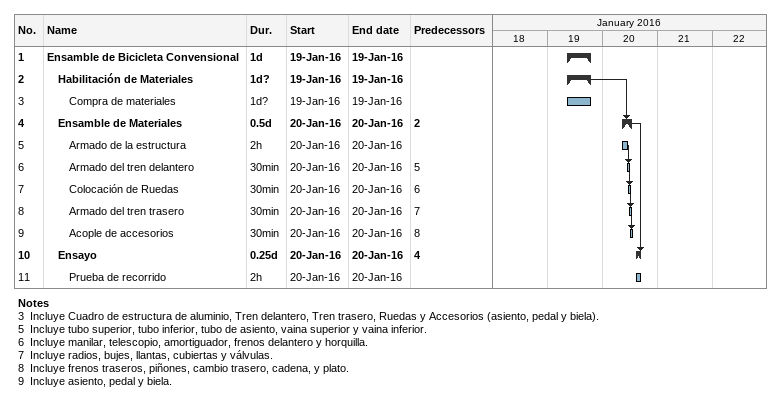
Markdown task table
| ID | Level | Task | Duration | Start | Finish | Predecessors |
|---|---|---|---|---|---|---|
| 1 | 1 | **Ensamble de Bicicleta Convensional** | 1d | 2016-01-19 | 2016-01-19 |  |
| 2 | 2 | **Habilitación de Materiales** | 1d? | 2016-01-19 | 2016-01-19 |  |
| 3 | 3 | Compra de materiales | 1d? | 2016-01-19 | 2016-01-19 |  |
| 4 | 2 | **Ensamble de Materiales** | 0.5d | 2016-01-20 | 2016-01-20 | 2 |
| 5 | 3 | Armado de la estructura | 2h | 2016-01-20 | 2016-01-20 |  |
| 6 | 3 | Armado del tren delantero | 30min | 2016-01-20 | 2016-01-20 | 5 |
| 7 | 3 | Colocación de Ruedas | 30min | 2016-01-20 | 2016-01-20 | 6 |
| 8 | 3 | Armado del tren trasero | 30min | 2016-01-20 | 2016-01-20 | 7 |
| 9 | 3 | Acople de accesorios | 30min | 2016-01-20 | 2016-01-20 | 8 |
| 10 | 2 | **Ensayo** | 0.25d | 2016-01-20 | 2016-01-20 | 4 |
| 11 | 3 | Prueba de recorrido | 2h | 2016-01-20 | 2016-01-20 |  |

Notes
- 3: Incluye Cuadro de estructura de aluminio, Tren delantero, Tren trasero, Ruedas y Accesorios (asiento, pedal y biela).
- 5: Incluye tubo superior, tubo inferior, tubo de asiento, vaina superior y vaina inferior.
- 6: Incluye manilar, telescopio, amortiguador, frenos delantero y horquilla.
- 7: Incluye radios, bujes, llantas, cubiertas y válvulas.
- 8: Incluye frenos traseros, piñones, cambio trasero, cadena, y plato.
- 9: Incluye asiento, pedal y biela.
